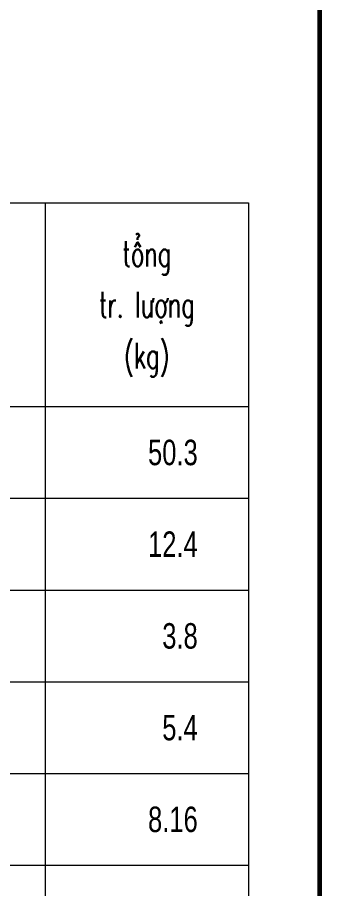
# Model space of a CAD drawing. Header units: inches. Extents: x 541671 to 837720, y 76128 to 1008472.
# Drawn here: x 614863 to 615456, y 377881 to 379591 of the extents above; entities that cross this region are included whole.
import ezdxf
from ezdxf.enums import TextEntityAlignment as Align

# ---------------------------------------------------------------- set-up
doc = ezdxf.new("R2010")
doc.units = ezdxf.units.IN
doc.header["$MEASUREMENT"] = 0
doc.layers.get('0').update_dxf_attribs({"lineweight": 18})
for name, color, linetype, lineweight in [('BangTK', 4, 'Continuous', 18), ('LC Net thay', 7, 'Continuous', 25), ('LC Text1', 3, 'Continuous', 20)]:
    doc.layers.add(name, color=color, linetype=linetype, lineweight=lineweight)
for name, color, linetype in [('KCS_TEXT_TK', 2, 'Continuous'), ('Khungten_LCDI', 7, 'Continuous'), ('text', 7, 'Continuous')]:
    doc.layers.add(name, color=color, linetype=linetype)
doc.styles.add('KCS_SMTEXT', font='arial.ttf', dxfattribs={"width": 0.7})
doc.styles.add('Khungten', font='VHAVAN_2.TTF', dxfattribs={"width": 0.8, "height": 5000})
doc.styles.add('ROMANS', font='vncc-rms.shx', dxfattribs={"width": 0.7, "bigfont": 'romancvn.shx'})
doc.styles.add('style3', font='vnsimli.shx', dxfattribs={"width": 0.65})
doc.styles.add('Title', font='VHAVAN_2.TTF', dxfattribs={"width": 0.8})

# ---------------------------------------------------------------- blocks, each defined once
blk = doc.blocks.new('TK_2')
at = {"layer": 'KCS_TEXT_TK', "style": 'KCS_SMTEXT', "width": 0.75}
for tag, p in [('SH', (4.999, 4.5)), ('L2', (40.25, 4.501)), ('DK', (76.75, 4.5))]:
    blk.add_attdef(tag, text='', height=2.5, dxfattribs=at).set_placement(p, align=Align.MIDDLE)
for tag, p in [('DAI', (100, 4.501)), ('SL1', (114.5, 4.501)), ('SLA', (127, 4.501)), ('DT', (147, 4.501)), ('TL', (169, 4.501))]:
    blk.add_attdef(tag, text='', height=2.5, dxfattribs=at).set_placement(p, align=Align.MIDDLE_RIGHT)
blk = doc.blocks.new('TK_6')
at = {"layer": 'KCS_TEXT_TK', "style": 'KCS_SMTEXT', "width": 0.75}
for tag, p in [('SH', (4.999, 4.5)), ('L2', (40.25, 4.501)), ('DK', (76.75, 4.5))]:
    blk.add_attdef(tag, text='', height=2.5, dxfattribs=at).set_placement(p, align=Align.MIDDLE)
for tag, p in [('L1', (20.981, 4.501)), ('DAI', (100, 4.501)), ('SL1', (114.5, 4.501)), ('SLA', (127, 4.501)), ('DT', (147, 4.501)), ('TL', (169, 4.501))]:
    blk.add_attdef(tag, text='', height=2.5, dxfattribs=at).set_placement(p, align=Align.MIDDLE_RIGHT)
blk = doc.blocks.new('TK_1')
at = {"layer": 'KCS_TEXT_TK', "style": 'KCS_SMTEXT', "width": 0.75}
for tag, p in [('SH', (4.999, 4.5)), ('DK', (76.75, 4.5))]:
    blk.add_attdef(tag, text='', height=2.5, dxfattribs=at).set_placement(p, align=Align.MIDDLE)
for tag, p in [('DAI', (100, 4.501)), ('SL1', (114.5, 4.501)), ('SLA', (127, 4.501)), ('DT', (147, 4.501)), ('TL', (169, 4.501))]:
    blk.add_attdef(tag, text='', height=2.5, dxfattribs=at).set_placement(p, align=Align.MIDDLE_RIGHT)
blk = doc.blocks.new('TK_3')
at = {"layer": 'KCS_TEXT_TK', "style": 'KCS_SMTEXT', "width": 0.75}
for tag, p in [('M', (20.675, 6.001)), ('M', (59.825, 6.001)), ('SH', (4.999, 4.5)), ('L2', (40.25, 4.083)), ('DK', (76.75, 4.5))]:
    blk.add_attdef(tag, text='', height=2.5, dxfattribs=at).set_placement(p, align=Align.MIDDLE)
for tag, p in [('DAI', (100, 4.501)), ('SL1', (114.5, 4.501)), ('SLA', (127, 4.501)), ('DT', (147, 4.501)), ('TL', (169, 4.501))]:
    blk.add_attdef(tag, text='', height=2.5, dxfattribs=at).set_placement(p, align=Align.MIDDLE_RIGHT)
blk = doc.blocks.new('000000000000000000000000')
at = {"layer": 'BangTK'}
for p, q in [((6735.31, 3385.64), (10235.31, 3385.64)), ((9835.31, 3385.64), (9835.31, 645.64)), ((10235.31, 3385.64), (10235.31, 645.64)), ((6735.31, 2985.64), (10235.31, 2985.64)), ((7035.31, 2805.64), (10235.31, 2805.64)), ((7035.31, 2625.64), (10235.31, 2625.64)), ((7035.31, 2445.64), (10235.31, 2445.64)), ((7035.31, 2265.64), (10235.31, 2265.64)), ((7035.31, 2085.64), (10235.31, 2085.64))]:
    blk.add_line(p, q, dxfattribs=at)
ref = blk.add_blockref('TK_2', (7035.31, 2805.64), dxfattribs=dict(xscale=20, yscale=20, zscale=20))
ref.add_attrib('TL', '50.3', dxfattribs={"layer": 'text', "height": 50, "style": 'ROMANS', "width": 0.75}).set_placement((10135.31, 2895.64), align=Align.MIDDLE_RIGHT)
ref = blk.add_blockref('TK_6', (7035.31, 2625.64), dxfattribs=dict(xscale=20, yscale=20, zscale=20))
ref.add_attrib('TL', '12.4', dxfattribs={"layer": 'text', "height": 50, "style": 'ROMANS', "width": 0.75}).set_placement((10135.31, 2715.64), align=Align.MIDDLE_RIGHT)
ref = blk.add_blockref('TK_3', (7035.31, 2445.64), dxfattribs=dict(xscale=20, yscale=20, zscale=20))
ref.add_attrib('TL', '3.8', dxfattribs={"layer": 'text', "height": 50, "style": 'ROMANS', "width": 0.75}).set_placement((10135.31, 2535.64), align=Align.MIDDLE_RIGHT)
ref = blk.add_blockref('TK_1', (7035.31, 2265.64), dxfattribs=dict(xscale=20, yscale=20, zscale=20))
ref.add_attrib('TL', '5.4', dxfattribs={"layer": 'text', "height": 50, "style": 'ROMANS', "width": 0.75}).set_placement((10135.31, 2355.64), align=Align.MIDDLE_RIGHT)
at = {"style": 'style3', "width": 0.65}
for s, p in [('tæng', (10035.31, 3260.64)), ('tr. l\xadîng', (10035.31, 3160.64)), ('(kg)', (10035.31, 3060.64))]:
    blk.add_text(s, height=50, dxfattribs=at).set_placement(p, align=Align.CENTER)
at = {"style": 'ROMANS', "width": 0.75}
blk.add_text('8.16', height=50, dxfattribs=at).set_placement((10135.31, 2175.64), align=Align.MIDDLE_RIGHT)
blk = doc.blocks.new('lcdi fix')
at = {"layer": 'Khungten_LCDI', "color": 5, "lineweight": 60}
blk.add_line((36600, 14650), (36600, -14650), dxfattribs=at)
at = {"color": 7, "style": 'Khungten', "width": 0.8}
for tag, p in [('REVISION', (39498.8, -10746.3)), ('NGAYHT', (39546.1, -11609.4))]:
    blk.add_attdef(tag, text='', height=200, dxfattribs=at).set_placement(p, align=Align.CENTER)
at = {"layer": 'LC Text1', "style": 'Title', "width": 1.824646}
for tag, p, p2 in [('TENBANVE1', (36912.7, -8885.8), (40339.1, -8885.8)), ('TENBANVE2', (36912.7, -9562.5), (40339.1, -9562.5))]:
    blk.add_attdef(tag, text='', height=250, dxfattribs=at).set_placement(p, p2, align=Align.FIT)
at = {"layer": 'LC Text1', "style": 'Title', "width": 0.7}
blk.add_attdef('SOBANVE', text='', height=250, dxfattribs=at).set_placement((39562, -13896.2), align=Align.CENTER)

msp = doc.modelspace()

# ---------------------------------------------------------------- block references
msp.add_blockref('000000000000000000000000', (605081.4, 375841.4))
at = {"layer": 'LC Net thay', "xscale": 0.2800000003518924, "yscale": 0.2800000003518924, "zscale": 0.2800000003518924}
msp.add_blockref('lcdi fix', (605208, 379999.4), dxfattribs=at)

doc.saveas('drawing.dxf')
